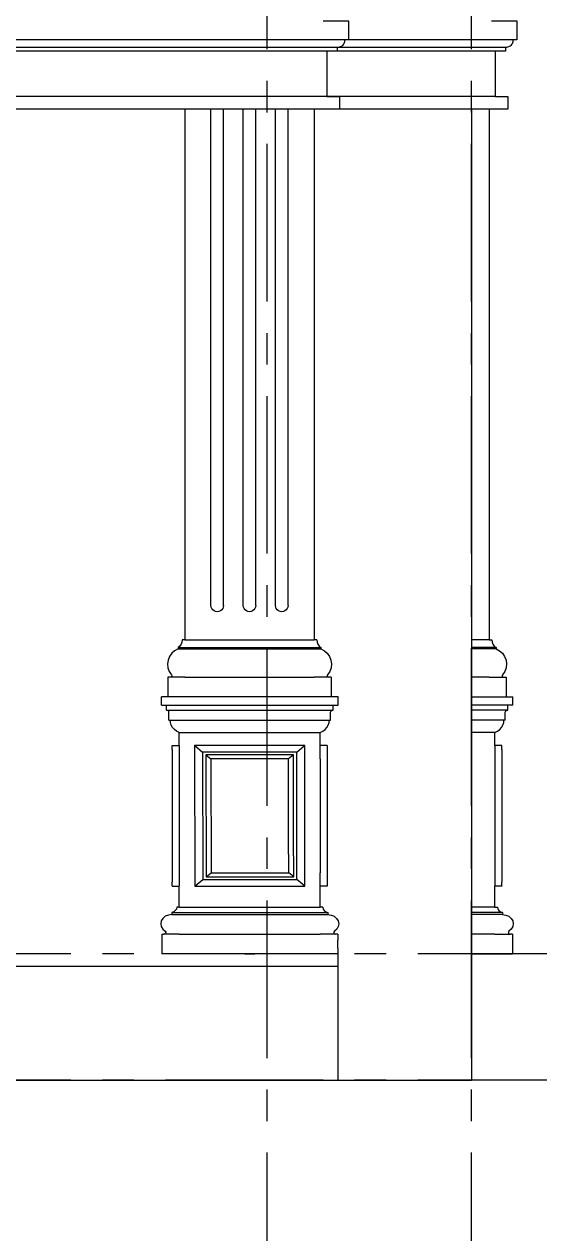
# Model space of a CAD drawing. Header units: millimetres. Extents: x 1832547 to 2001569, y -558009 to -417808.
# Drawn here: x 1957562 to 1959602, y -528449 to -523657 of the extents above; entities that cross this region are included whole.
import ezdxf

# ---------------------------------------------------------------- set-up
doc = ezdxf.new("R2010")
doc.units = ezdxf.units.MM
doc.header["$MEASUREMENT"] = 0
doc.linetypes.add('CENTER', pattern=[2, 1.25, -0.25, 0.25, -0.25])
doc.layers.get('0').update_dxf_attribs({"linetype": 'CONTINUOUS'})
doc.layers.get('DEFPOINTS').update_dxf_attribs({"linetype": 'CONTINUOUS'})
for name, color, linetype, lineweight in [('CA.dim 08', 8, 'CONTINUOUS', 13), ('CA.manh 08', 8, 'CONTINUOUS', 9), ('CA.thay 145', 145, 'CONTINUOUS', 18), ('CA.tim 67', 67, 'CENTER', 9), ('CA_manh 08', 8, 'CONTINUOUS', 9)]:
    doc.layers.add(name, color=color, linetype=linetype, lineweight=lineweight)
doc.styles.get("Standard").update_dxf_attribs({"font": 'roman.shx'})
doc.dimstyles.new('CA 70', dxfattribs={"dimscale": 0.7, "dimtxt": 220, "dimasz": 60, "dimexe": 160, "dimexo": 0, "dimgap": 30, "dimtad": 1, "dimdec": 0, "dimrnd": 5, "dimzin": 0, "dimdsep": 46, "dimtxsty": 'Standard', "dimblk": 'ARCHTICK', "dimcen": 0.09, "dimdle": 160, "dimclrd": 256, "dimclre": 256, "dimclrt": 255, "dimadec": 0, "dimazin": 0, "dimtfac": 1, "dimtdec": 0, "dimtix": 1, "dimtmove": 2, "dimatfit": 3, "dimldrblk": 'DOT', "dimfxl": 600, "dimfxlon": 1, "dimtolj": 1, "dimtzin": 0, "dimarcsym": 0})

# ---------------------------------------------------------------- blocks, each defined once
blk = doc.blocks.new('_ArchTick')
at = {"color": 1, "linetype": 'ByBlock', "const_width": 0.15}
blk.add_lwpolyline([(-0.5, -0.5), (0.5, 0.5)], dxfattribs=at)
blk = doc.blocks.new('*D211')
at = {"layer": 'CA.dim 08', "lineweight": -2, "transparency": 16777216}
for p, q in [((1957126.8, -529866.6), (1957126.8, -530398.6)), ((1958524.9, -529866.6), (1958524.9, -530398.6)), ((1957014.8, -530286.6), (1958636.9, -530286.6))]:
    blk.add_line(p, q, dxfattribs=at)
at = {"layer": 'DEFPOINTS', "color": 0, "transparency": 16777216}
for p in [(1957126.8, -527343.6), (1958524.9, -529426.8), (1958524.9, -530286.6)]:
    blk.add_point(p, dxfattribs=at)
at = {"layer": 'CA.dim 08', "lineweight": -2, "transparency": 16777216, "xscale": 42, "yscale": 42, "zscale": 42, "rotation": 180}
blk.add_blockref('_ArchTick', (1957126.8, -530286.6), dxfattribs=at)
at = {"layer": 'CA.dim 08', "lineweight": -2, "transparency": 16777216, "xscale": 42, "yscale": 42, "zscale": 42}
blk.add_blockref('_ArchTick', (1958524.9, -530286.6), dxfattribs=at)
at = {"layer": 'CA.dim 08', "color": 255, "transparency": 16777216, "insert": (1957825.8, -530188.6), "char_height": 154, "attachment_point": 5}
blk.add_mtext('\\A1;1400', dxfattribs=at)
blk = doc.blocks.new('_DOT')
at = {"color": 1, "linetype": 'ByBlock'}
blk.add_line((-0.5, 0), (-1, 0), dxfattribs=at)
at = {"color": 1, "linetype": 'ByBlock', "const_width": 0.5}
blk.add_lwpolyline([(-0.25, 0, 1), (0.25, 0, 1)], format="xyb", close=True, dxfattribs=at)

msp = doc.modelspace()

# ---------------------------------------------------------------- linework, layer by layer
at = {"layer": 'CA.manh 08'}
for p, q in [((1958302, -525961.7), (1958302, -523993.6)), ((1958352, -525961.7), (1958352, -523993.6)), ((1958430, -525961.7), (1958430, -523993.6)), ((1958480, -525961.7), (1958480, -523993.6)), ((1958557.9, -525961.7), (1958557.9, -523993.6)), ((1958607.9, -525961.7), (1958607.9, -523993.6)), ((1958302.9, -525968.1), (1958302, -525961.7)), ((1958305.4, -525974.2), (1958302.9, -525968.1)), ((1958351.2, -525968.1), (1958348.7, -525974.2)), ((1958352, -525961.7), (1958351.2, -525968.1)), ((1958430.8, -525968.1), (1958430, -525961.7)), ((1958433.3, -525974.2), (1958430.8, -525968.1)), ((1958479.1, -525968.1), (1958476.6, -525974.2)), ((1958480, -525961.7), (1958479.1, -525968.1)), ((1958558.7, -525968.1), (1958557.9, -525961.7)), ((1958561.2, -525974.2), (1958558.7, -525968.1)), ((1958607, -525968.1), (1958604.5, -525974.2)), ((1958607.9, -525961.7), (1958607, -525968.1)), ((1958309.4, -525979.4), (1958305.4, -525974.2)), ((1958314.5, -525983.3), (1958309.4, -525979.4)), ((1958320.6, -525985.8), (1958314.5, -525983.3)), ((1958327, -525986.7), (1958320.6, -525985.8)), ((1958333.5, -525985.8), (1958327, -525986.7)), ((1958339.5, -525983.3), (1958333.5, -525985.8)), ((1958344.7, -525979.4), (1958339.5, -525983.3)), ((1958348.7, -525974.2), (1958344.7, -525979.4)), ((1958437.3, -525979.4), (1958433.3, -525974.2)), ((1958442.5, -525983.3), (1958437.3, -525979.4)), ((1958448.5, -525985.8), (1958442.5, -525983.3)), ((1958455, -525986.7), (1958448.5, -525985.8)), ((1958461.4, -525985.8), (1958455, -525986.7)), ((1958467.5, -525983.3), (1958461.4, -525985.8)), ((1958472.6, -525979.4), (1958467.5, -525983.3)), ((1958476.6, -525974.2), (1958472.6, -525979.4)), ((1958565.2, -525979.4), (1958561.2, -525974.2)), ((1958570.4, -525983.3), (1958565.2, -525979.4)), ((1958576.4, -525985.8), (1958570.4, -525983.3)), ((1958582.9, -525986.7), (1958576.4, -525985.8)), ((1958589.4, -525985.8), (1958582.9, -525986.7)), ((1958595.4, -525983.3), (1958589.4, -525985.8)), ((1958600.6, -525979.4), (1958595.4, -525983.3)), ((1958604.5, -525974.2), (1958600.6, -525979.4)), ((1958171.9, -526128.6), (1958738, -526128.6)), ((1959432.1, -526128.6), (1959334.9, -526128.6))]:
    msp.add_line(p, q, dxfattribs=at)
for points in [[(1959499, -523718.6), (1948689.7, -523718.6)], [(1959469, -523748.7), (1948719.7, -523748.7)]]:
    msp.add_lwpolyline(points, dxfattribs=at)
at = {"layer": 'CA.thay 145'}
for p, q in [((1958199.1, -523993.6), (1958199.1, -526098.6)), ((1958710.8, -523993.6), (1958710.8, -526098.6)), ((1959404.9, -523993.6), (1959404.9, -525809.1)), ((1959404.9, -525528.1), (1959404.9, -526098.6)), ((1958187.3, -526107.5), (1958184.1, -526115.8)), ((1958188.2, -526098.6), (1958187.3, -526107.5)), ((1958199.1, -526098.6), (1958188.2, -526098.6)), ((1958199.1, -526098.6), (1958710.8, -526098.6)), ((1958721.7, -526098.6), (1958710.8, -526098.6)), ((1958721.7, -526098.6), (1958722.7, -526107.5)), ((1958722.7, -526107.5), (1958725.9, -526115.8)), ((1959404.9, -526098.6), (1959334.9, -526098.6)), ((1959404.9, -526098.6), (1959415.7, -526098.6)), ((1959415.7, -526098.6), (1959416.7, -526107.5)), ((1959416.7, -526107.5), (1959419.9, -526115.8)), ((1958146.5, -526151.3), (1958137.7, -526163.9)), ((1958158.2, -526141.1), (1958146.5, -526151.3)), ((1958171.9, -526134), (1958158.2, -526141.1)), ((1958178.8, -526123), (1958171.9, -526128.6)), ((1958171.9, -526128.6), (1958171.9, -526134)), ((1958171.9, -526134), (1958738, -526134)), ((1958184.1, -526115.8), (1958178.8, -526123)), ((1958725.9, -526115.8), (1958731.1, -526123)), ((1958731.1, -526123), (1958738, -526128.6)), ((1958738, -526128.6), (1958738, -526134)), ((1958738, -526134), (1958751.8, -526141.1)), ((1958751.8, -526141.1), (1958763.4, -526151.3)), ((1958763.4, -526151.3), (1958772.3, -526163.9)), ((1959432.1, -526134), (1959334.9, -526134)), ((1959419.9, -526115.8), (1959425.2, -526123)), ((1959425.2, -526123), (1959432.1, -526128.6)), ((1959432.1, -526128.6), (1959432.1, -526134)), ((1959432.1, -526134), (1959445.8, -526141.1)), ((1959445.8, -526141.1), (1959457.5, -526151.3)), ((1959457.5, -526151.3), (1959466.3, -526163.9)), ((1958132.1, -526178.3), (1958130.1, -526193.7)), ((1958130.1, -526193.7), (1958131.8, -526209)), ((1958131.8, -526209), (1958137.1, -526223.5)), ((1958137.7, -526163.9), (1958132.1, -526178.3)), ((1958772.3, -526163.9), (1958777.9, -526178.3)), ((1958778.1, -526209), (1958772.8, -526223.5)), ((1958777.9, -526178.3), (1958779.9, -526193.7)), ((1958779.9, -526193.7), (1958778.1, -526209)), ((1959466.3, -526163.9), (1959471.9, -526178.3)), ((1959472.2, -526209), (1959466.8, -526223.5)), ((1959471.9, -526178.3), (1959473.9, -526193.7)), ((1959473.9, -526193.7), (1959472.2, -526209)), ((1958131.1, -526245.6), (1958131.1, -526323.6)), ((1958142, -526245.6), (1958131.1, -526245.6)), ((1958137.1, -526223.5), (1958145.8, -526236.3)), ((1958145, -526244.7), (1958142, -526245.6)), ((1958175.4, -526245.6), (1958142, -526245.6)), ((1958147, -526242.2), (1958145, -526244.7)), ((1958145.8, -526236.3), (1958147.3, -526239.1)), ((1958147.3, -526239.1), (1958147, -526242.2)), ((1958175.4, -526245.6), (1958175.6, -526244.7)), ((1958199.1, -526245.6), (1958175.4, -526245.6)), ((1958199.1, -526245.6), (1958199.1, -526244.7)), ((1958199.1, -526245.6), (1958710.8, -526245.6)), ((1958710.8, -526245.6), (1958710.8, -526244.7)), ((1958734.5, -526245.6), (1958710.8, -526245.6)), ((1958734.5, -526245.6), (1958734.3, -526244.7)), ((1958768, -526245.6), (1958734.5, -526245.6)), ((1958764.1, -526236.3), (1958762.6, -526239.1)), ((1958762.6, -526239.1), (1958762.9, -526242.2)), ((1958762.9, -526242.2), (1958764.9, -526244.7)), ((1958772.8, -526223.5), (1958764.1, -526236.3)), ((1958764.9, -526244.7), (1958768, -526245.6)), ((1958778.9, -526245.6), (1958768, -526245.6)), ((1958778.9, -526245.6), (1958778.9, -526323.6)), ((1959404.9, -526245.6), (1959334.9, -526245.6)), ((1959404.9, -526245.6), (1959404.9, -526244.7)), ((1959404.9, -526245.6), (1959428.6, -526245.6)), ((1959428.6, -526245.6), (1959428.4, -526244.7)), ((1959428.6, -526245.6), (1959462, -526245.6)), ((1959458.2, -526236.3), (1959456.7, -526239.1)), ((1959456.7, -526239.1), (1959457, -526242.2)), ((1959457, -526242.2), (1959459, -526244.7)), ((1959466.8, -526223.5), (1959458.2, -526236.3)), ((1959459, -526244.7), (1959462, -526245.6)), ((1959462, -526245.6), (1959472.9, -526245.6)), ((1959472.9, -526245.6), (1959472.9, -526323.6)), ((1958105.9, -526356.5), (1958105.9, -526323.6)), ((1958131.1, -526323.6), (1958105.9, -526323.6)), ((1958778.9, -526323.6), (1958131.1, -526323.6)), ((1958806.1, -526323.6), (1958778.9, -526323.6)), ((1958806.1, -526356.5), (1958806.1, -526323.6)), ((1959334.9, -526323.6), (1959472.9, -526323.6)), ((1959472.9, -526323.6), (1959498.1, -526323.6)), ((1959498.1, -526356.5), (1959498.1, -526323.6)), ((1958105.9, -526356.5), (1958125.7, -526356.5)), ((1958125.7, -526377.1), (1958125.7, -526356.5)), ((1958125.7, -526356.5), (1958786.3, -526356.5)), ((1958129.5, -526377.7), (1958125.7, -526377.1)), ((1958125.7, -526377.1), (1958158, -526377.1)), ((1958132.7, -526379.5), (1958129.5, -526377.7)), ((1958134.9, -526382.1), (1958132.7, -526379.5)), ((1958135.6, -526385.3), (1958134.9, -526382.1)), ((1958135.6, -526416.1), (1958135.6, -526385.3)), ((1958705.9, -526377.1), (1958705.9, -526377.7)), ((1958705.9, -526377.1), (1958720.7, -526377.1)), ((1958720.7, -526377.1), (1958720.7, -526377.7)), ((1958720.7, -526377.1), (1958754, -526377.1)), ((1958754, -526377.1), (1958753.7, -526377.7)), ((1958754, -526377.1), (1958786.3, -526377.1)), ((1958776.4, -526385.3), (1958777.2, -526382.1)), ((1958776.4, -526416.1), (1958776.4, -526385.3)), ((1958777.2, -526382.1), (1958779.3, -526379.5)), ((1958779.3, -526379.5), (1958782.5, -526377.7)), ((1958782.5, -526377.7), (1958786.3, -526377.1)), ((1958786.3, -526356.5), (1958806.1, -526356.5)), ((1958786.3, -526377.1), (1958786.3, -526356.5)), ((1959478.3, -526356.5), (1959334.9, -526356.5)), ((1959478.3, -526377.1), (1959445.9, -526377.1)), ((1959468.4, -526385.3), (1959469.1, -526382.1)), ((1959468.4, -526416.1), (1959468.4, -526385.3)), ((1959469.1, -526382.1), (1959471.3, -526379.5)), ((1959471.3, -526379.5), (1959474.5, -526377.7)), ((1959474.5, -526377.7), (1959478.3, -526377.1)), ((1959498.1, -526356.5), (1959478.3, -526356.5)), ((1959478.3, -526377.1), (1959478.3, -526356.5)), ((1958135.6, -526416.1), (1958140.6, -526416.1)), ((1958141.5, -526426.2), (1958140.6, -526416.1)), ((1958144.7, -526436), (1958141.5, -526426.2)), ((1958150, -526445.1), (1958144.7, -526436)), ((1958157.2, -526453.2), (1958150, -526445.1)), ((1958754.8, -526453.2), (1958762.1, -526445.1)), ((1958762.1, -526445.1), (1958767.4, -526436)), ((1958767.4, -526436), (1958770.5, -526426.2)), ((1958770.5, -526426.2), (1958771.5, -526416.1)), ((1958771.5, -526416.1), (1958776.4, -526416.1)), ((1959446.8, -526453.2), (1959454, -526445.1)), ((1959454, -526445.1), (1959459.3, -526436)), ((1959459.3, -526436), (1959462.5, -526426.2)), ((1959462.5, -526426.2), (1959463.4, -526416.1)), ((1959468.4, -526416.1), (1959463.4, -526416.1)), ((1958166.1, -526460.1), (1958157.2, -526453.2)), ((1958176.4, -526465.5), (1958166.1, -526460.1)), ((1958176.4, -526465.5), (1958735.6, -526465.5)), ((1958176.4, -526517.3), (1958176.4, -526465.5)), ((1958735.6, -526465.5), (1958745.9, -526460.1)), ((1958735.7, -526517.3), (1958735.6, -526465.5)), ((1958745.9, -526460.1), (1958754.8, -526453.2)), ((1959427.5, -526465.5), (1959334.9, -526465.5)), ((1959427.5, -526465.5), (1959437.9, -526460.1)), ((1959427.6, -526517.3), (1959427.5, -526465.5)), ((1959437.9, -526460.1), (1959446.8, -526453.2)), ((1958148.9, -526517.4), (1958149, -526517.3)), ((1958148.9, -526517.5), (1958148.9, -526517.4)), ((1958148.9, -526517.6), (1958148.9, -526517.5)), ((1958148.9, -526532.2), (1958148.9, -526517.6)), ((1958148.9, -526532.3), (1958148.9, -526532.2)), ((1958148.9, -526532.4), (1958148.9, -526532.3)), ((1958149, -526532.4), (1958148.9, -526532.4)), ((1958149, -526532.5), (1958148.9, -527059.2)), ((1958149, -526517.2), (1958149.1, -526517.1)), ((1958149, -526517.3), (1958149, -526517.2)), ((1958149, -526532.5), (1958149, -526532.4)), ((1958149, -526532.6), (1958149, -526532.5)), ((1958149.1, -526532.7), (1958149, -526532.6)), ((1958149.1, -526517.1), (1958149.2, -526517)), ((1958149.2, -526532.7), (1958149.1, -526532.7)), ((1958149.2, -526517), (1958149.3, -526517)), ((1958149.2, -526532.8), (1958149.2, -526532.7)), ((1958149.3, -526532.8), (1958149.2, -526532.8)), ((1958149.3, -526517), (1958149.4, -526516.9)), ((1958149.4, -526532.9), (1958149.3, -526532.8)), ((1958149.4, -526516.9), (1958149.5, -526516.8)), ((1958149.5, -526532.9), (1958149.4, -526532.9)), ((1958149.5, -526516.8), (1958149.6, -526516.8)), ((1958149.5, -526532.9), (1958149.5, -526532.9)), ((1958149.6, -526516.8), (1958149.8, -526516.8)), ((1958149.8, -526516.8), (1958149.9, -526516.8)), ((1958149.9, -526516.8), (1958175.4, -526516.8)), ((1958175.4, -526516.8), (1958175.6, -526516.8)), ((1958175.6, -526516.8), (1958175.7, -526516.8)), ((1958175.7, -526516.8), (1958175.8, -526516.8)), ((1958175.8, -526516.8), (1958175.9, -526516.9)), ((1958175.9, -526516.9), (1958176, -526517)), ((1958176, -526517), (1958176.1, -526517)), ((1958176.1, -526517), (1958176.2, -526517.1)), ((1958176.2, -526517.1), (1958176.3, -526517.2)), ((1958176.3, -526517.2), (1958176.4, -526517.3)), ((1958176.4, -526517.3), (1958176.4, -526517.4)), ((1958176.4, -526517.4), (1958176.4, -526517.5)), ((1958176.4, -526517.5), (1958176.4, -526517.6)), ((1958176.4, -526517.6), (1958176.4, -526569.5)), ((1958673.7, -526516.8), (1958237.3, -526516.8)), ((1958237.3, -526516.8), (1958238.5, -527074.8)), ((1958237.3, -526516.8), (1958238.3, -526517.6)), ((1958238.3, -526517.6), (1958269, -526543.1)), ((1958642.1, -526543.1), (1958269, -526543.1)), ((1958269, -526543.1), (1958270.1, -527048.5)), ((1958642.1, -526543.1), (1958672.7, -526517.6)), ((1958642.7, -526874.5), (1958642.1, -526543.1)), ((1958672.7, -526517.6), (1958673.7, -526516.8)), ((1958674.9, -527074.8), (1958673.7, -526516.8)), ((1958735.7, -526517.3), (1958735.6, -526517.4)), ((1958735.6, -526517.4), (1958735.6, -526517.5)), ((1958735.6, -526517.5), (1958735.6, -526517.6)), ((1958735.6, -526569.5), (1958735.6, -526517.6)), ((1958735.8, -526517.1), (1958735.7, -526517.2)), ((1958735.7, -526517.2), (1958735.7, -526517.3)), ((1958735.9, -526517), (1958735.8, -526517.1)), ((1958736, -526517), (1958735.9, -526517)), ((1958736.1, -526516.9), (1958736, -526517)), ((1958736.2, -526516.8), (1958736.1, -526516.9)), ((1958736.3, -526516.8), (1958736.2, -526516.8)), ((1958736.4, -526516.8), (1958736.3, -526516.8)), ((1958736.6, -526516.8), (1958736.4, -526516.8)), ((1958762.1, -526516.8), (1958736.6, -526516.8)), ((1958762.2, -526516.8), (1958762.1, -526516.8)), ((1958762.1, -526533.1), (1958762.4, -526533)), ((1958762.4, -526516.8), (1958762.2, -526516.8)), ((1958762.5, -526516.8), (1958762.4, -526516.8)), ((1958762.6, -526516.9), (1958762.5, -526516.8)), ((1958762.7, -526517), (1958762.6, -526516.9)), ((1958762.8, -526517), (1958762.7, -526517)), ((1958762.9, -526517.1), (1958762.8, -526517)), ((1958763, -526517.2), (1958762.9, -526517.1)), ((1958763, -526517.3), (1958763, -526517.2)), ((1958763.1, -526517.4), (1958763, -526517.3)), ((1958763.1, -526517.5), (1958763.1, -526517.4)), ((1958763.1, -526517.6), (1958763.1, -526517.5)), ((1958763.1, -526517.6), (1958763.1, -527074)), ((1959427.6, -526517.5), (1959427.5, -526517.6)), ((1959427.5, -526517.6), (1959427.5, -526569.5)), ((1959427.7, -526517.2), (1959427.6, -526517.3)), ((1959427.6, -526517.3), (1959427.6, -526517.4)), ((1959427.6, -526517.4), (1959427.6, -526517.5)), ((1959427.8, -526517.1), (1959427.7, -526517.2)), ((1959427.9, -526517), (1959427.8, -526517)), ((1959427.8, -526517), (1959427.8, -526517.1)), ((1959428, -526516.9), (1959427.9, -526517)), ((1959428.2, -526516.8), (1959428, -526516.9)), ((1959428.3, -526516.8), (1959428.2, -526516.8)), ((1959428.4, -526516.8), (1959428.3, -526516.8)), ((1959428.5, -526516.8), (1959428.4, -526516.8)), ((1959454.1, -526516.8), (1959428.5, -526516.8)), ((1959454.2, -526516.8), (1959454.1, -526516.8)), ((1959454.3, -526516.8), (1959454.2, -526516.8)), ((1959454.5, -526516.8), (1959454.3, -526516.8)), ((1959454.6, -526516.9), (1959454.5, -526516.8)), ((1959454.5, -526532.9), (1959454.5, -526532.9)), ((1959454.5, -526532.9), (1959454.6, -526532.9)), ((1959454.7, -526517), (1959454.6, -526516.9)), ((1959454.6, -526532.9), (1959454.7, -526532.8)), ((1959454.8, -526517), (1959454.7, -526517)), ((1959454.7, -526532.8), (1959454.8, -526532.8)), ((1959454.9, -526517.1), (1959454.8, -526517)), ((1959454.8, -526532.7), (1959454.9, -526532.7)), ((1959454.8, -526532.8), (1959454.8, -526532.7)), ((1959454.9, -526517.2), (1959454.9, -526517.1)), ((1959455, -526517.3), (1959454.9, -526517.2)), ((1959454.9, -526532.6), (1959455, -526532.5)), ((1959454.9, -526532.7), (1959454.9, -526532.6)), ((1959455, -526517.4), (1959455, -526517.3)), ((1959455.1, -526517.5), (1959455, -526517.4)), ((1959455, -526532.4), (1959455.1, -526532.3)), ((1959455, -526532.4), (1959455, -526532.4)), ((1959455, -526532.5), (1959455, -526532.4)), ((1959455, -526532.5), (1959455, -527059.2)), ((1959455.1, -526517.6), (1959455.1, -526517.5)), ((1959455.1, -526532.2), (1959455.1, -526517.6)), ((1959455.1, -526532.3), (1959455.1, -526532.2)), ((1958175.6, -526570.3), (1958175.4, -526570.3)), ((1958175.7, -526570.3), (1958175.6, -526570.3)), ((1958175.8, -526570.3), (1958175.7, -526570.3)), ((1958175.9, -526570.2), (1958175.8, -526570.3)), ((1958176, -526570.2), (1958175.9, -526570.2)), ((1958176.1, -526570.1), (1958176, -526570.2)), ((1958176.2, -526570), (1958176.1, -526570.1)), ((1958176.3, -526569.9), (1958176.2, -526570)), ((1958176.4, -526569.5), (1958176.4, -526569.6)), ((1958176.4, -526569.6), (1958176.4, -526569.7)), ((1958176.4, -526569.7), (1958176.4, -526569.8)), ((1958176.4, -526569.8), (1958176.4, -527021.8)), ((1958735.6, -526569.5), (1958735.6, -526569.6)), ((1958735.6, -526569.6), (1958735.6, -526569.7)), ((1958735.6, -526569.7), (1958735.7, -526569.8)), ((1958735.7, -526569.8), (1958735.7, -526569.9)), ((1958735.7, -526569.8), (1958735.7, -527021.8)), ((1958735.7, -526569.9), (1958735.8, -526570)), ((1958735.8, -526570), (1958735.9, -526570.1)), ((1958735.9, -526570.1), (1958736, -526570.2)), ((1958736, -526570.2), (1958736.1, -526570.2)), ((1958736.1, -526570.2), (1958736.2, -526570.3)), ((1958736.2, -526570.3), (1958736.3, -526570.3)), ((1958736.3, -526570.3), (1958736.4, -526570.3)), ((1959427.5, -526569.5), (1959427.6, -526569.6)), ((1959427.6, -526569.6), (1959427.6, -526569.7)), ((1959427.6, -526569.7), (1959427.6, -526569.8)), ((1959427.6, -526569.8), (1959427.6, -527021.8)), ((1959427.7, -526569.9), (1959427.8, -526570)), ((1959427.8, -526570), (1959427.8, -526570.1)), ((1959427.8, -526570.1), (1959427.9, -526570.2)), ((1959427.9, -526570.2), (1959428, -526570.2)), ((1959428, -526570.2), (1959428.2, -526570.3)), ((1959428.2, -526570.3), (1959428.3, -526570.3)), ((1959428.3, -526570.3), (1959428.4, -526570.3)), ((1959428.4, -526570.3), (1959428.5, -526570.3)), ((1958643.2, -527048.5), (1958642.7, -526874.5)), ((1958175.6, -527021.3), (1958175.4, -527021.3)), ((1958175.7, -527021.3), (1958175.6, -527021.3)), ((1958175.8, -527021.3), (1958175.7, -527021.3)), ((1958175.9, -527021.4), (1958175.8, -527021.3)), ((1958176, -527021.4), (1958175.9, -527021.4)), ((1958176.1, -527021.5), (1958176, -527021.4)), ((1958176.2, -527021.6), (1958176.1, -527021.5)), ((1958176.3, -527021.7), (1958176.2, -527021.6)), ((1958176.4, -527021.9), (1958176.4, -527021.8)), ((1958176.4, -527022), (1958176.4, -527021.9)), ((1958176.4, -527022.1), (1958176.4, -527022)), ((1958176.4, -527022.1), (1958176.4, -527074)), ((1958735.6, -527021.9), (1958735.7, -527021.8)), ((1958735.6, -527022), (1958735.6, -527021.9)), ((1958735.6, -527022.1), (1958735.6, -527022)), ((1958735.6, -527074), (1958735.6, -527022.1)), ((1958735.7, -527021.7), (1958735.8, -527021.6)), ((1958735.7, -527021.8), (1958735.7, -527021.7)), ((1958735.8, -527021.6), (1958735.9, -527021.5)), ((1958735.9, -527021.5), (1958736, -527021.4)), ((1958736, -527021.4), (1958736.1, -527021.4)), ((1958736.1, -527021.4), (1958736.2, -527021.3)), ((1958736.2, -527021.3), (1958736.3, -527021.3)), ((1958736.3, -527021.3), (1958736.4, -527021.3)), ((1959427.5, -527022.1), (1959427.6, -527022)), ((1959427.5, -527022.1), (1959427.5, -527074)), ((1959427.6, -527021.9), (1959427.6, -527021.8)), ((1959427.6, -527022), (1959427.6, -527021.9)), ((1959427.7, -527021.7), (1959427.8, -527021.6)), ((1959427.8, -527021.5), (1959427.9, -527021.4)), ((1959427.8, -527021.6), (1959427.8, -527021.5)), ((1959427.9, -527021.4), (1959428, -527021.4)), ((1959428, -527021.4), (1959428.2, -527021.3)), ((1959428.2, -527021.3), (1959428.3, -527021.3)), ((1959428.3, -527021.3), (1959428.4, -527021.3)), ((1959428.4, -527021.3), (1959428.5, -527021.3)), ((1958148.9, -527059.2), (1958148.9, -527059.3)), ((1958148.9, -527059.3), (1958148.9, -527059.3)), ((1958148.9, -527059.3), (1958148.9, -527059.4)), ((1958148.9, -527074), (1958148.9, -527059.4)), ((1958149.5, -527058.7), (1958149.9, -527058.5)), ((1958239.5, -527074), (1958270.1, -527048.5)), ((1958270.1, -527048.5), (1958455, -527048.5)), ((1958456.1, -527048.5), (1958643.2, -527048.5)), ((1958674.9, -527074.8), (1958643.2, -527048.5)), ((1958762.1, -527058.5), (1958762.4, -527058.6)), ((1959454.5, -527058.7), (1959454.1, -527058.5)), ((1959455, -527059.2), (1959455, -527059.3)), ((1959455, -527059.3), (1959455.1, -527059.3)), ((1959455.1, -527059.3), (1959455.1, -527059.4)), ((1959455.1, -527074), (1959455.1, -527059.4)), ((1958148.9, -527074), (1958148.9, -527074.1)), ((1958148.9, -527074.1), (1958148.9, -527074.2)), ((1958148.9, -527074.2), (1958149, -527074.3)), ((1958149, -527074.3), (1958149, -527074.4)), ((1958149, -527074.4), (1958149.1, -527074.5)), ((1958149.1, -527074.5), (1958149.2, -527074.6)), ((1958149.2, -527074.6), (1958149.3, -527074.7)), ((1958149.3, -527074.7), (1958149.4, -527074.7)), ((1958149.4, -527074.7), (1958149.5, -527074.8)), ((1958149.5, -527074.8), (1958149.6, -527074.8)), ((1958149.6, -527074.8), (1958149.8, -527074.8)), ((1958149.8, -527074.8), (1958149.9, -527074.8)), ((1958149.9, -527074.8), (1958175.4, -527074.8)), ((1958175.4, -527074.8), (1958175.6, -527074.8)), ((1958175.6, -527074.8), (1958175.7, -527074.8)), ((1958175.7, -527074.8), (1958175.8, -527074.8)), ((1958175.8, -527074.8), (1958175.9, -527074.7)), ((1958175.9, -527074.7), (1958176, -527074.7)), ((1958176, -527074.7), (1958176.1, -527074.6)), ((1958176.1, -527074.6), (1958176.2, -527074.5)), ((1958176.2, -527074.5), (1958176.3, -527074.4)), ((1958176.3, -527074.4), (1958176.4, -527074.3)), ((1958176.4, -527074.1), (1958176.4, -527074)), ((1958176.4, -527074.2), (1958176.4, -527074.1)), ((1958176.4, -527074.3), (1958176.4, -527074.2)), ((1958176.4, -527158.5), (1958176.4, -527074.3)), ((1958238.5, -527074.8), (1958239.5, -527074)), ((1958238.5, -527074.8), (1958674.9, -527074.8)), ((1958674.9, -527074.8), (1958673.9, -527074)), ((1958735.6, -527074.1), (1958735.6, -527074)), ((1958735.6, -527074.2), (1958735.6, -527074.1)), ((1958735.7, -527074.3), (1958735.6, -527074.2)), ((1958735.6, -527158.5), (1958735.7, -527074.3)), ((1958735.7, -527074.4), (1958735.7, -527074.3)), ((1958735.8, -527074.5), (1958735.7, -527074.4)), ((1958735.9, -527074.6), (1958735.8, -527074.5)), ((1958736, -527074.7), (1958735.9, -527074.6)), ((1958736.1, -527074.7), (1958736, -527074.7)), ((1958736.2, -527074.8), (1958736.1, -527074.7)), ((1958736.3, -527074.8), (1958736.2, -527074.8)), ((1958736.4, -527074.8), (1958736.3, -527074.8)), ((1958736.6, -527074.8), (1958736.4, -527074.8)), ((1958762.1, -527074.8), (1958736.6, -527074.8)), ((1958762.2, -527074.8), (1958762.1, -527074.8)), ((1958762.4, -527074.8), (1958762.2, -527074.8)), ((1958762.5, -527074.8), (1958762.4, -527074.8)), ((1958762.6, -527074.7), (1958762.5, -527074.8)), ((1958762.7, -527074.7), (1958762.6, -527074.7)), ((1958762.8, -527074.6), (1958762.7, -527074.7)), ((1958762.9, -527074.5), (1958762.8, -527074.6)), ((1958763, -527074.4), (1958762.9, -527074.5)), ((1958763.1, -527074.2), (1958763, -527074.3)), ((1958763, -527074.3), (1958763, -527074.4)), ((1958763.1, -527074), (1958763.1, -527074.1)), ((1958763.1, -527074.1), (1958763.1, -527074.2)), ((1959427.6, -527074.1), (1959427.5, -527074)), ((1959427.5, -527158.5), (1959427.6, -527074.3)), ((1959427.6, -527074.2), (1959427.6, -527074.1)), ((1959427.6, -527074.3), (1959427.6, -527074.2)), ((1959427.7, -527074.4), (1959427.6, -527074.3)), ((1959427.8, -527074.5), (1959427.7, -527074.4)), ((1959427.8, -527074.6), (1959427.8, -527074.5)), ((1959427.9, -527074.7), (1959427.8, -527074.6)), ((1959428, -527074.7), (1959427.9, -527074.7)), ((1959428.2, -527074.8), (1959428, -527074.7)), ((1959428.3, -527074.8), (1959428.2, -527074.8)), ((1959428.4, -527074.8), (1959428.3, -527074.8)), ((1959428.5, -527074.8), (1959428.4, -527074.8)), ((1959454.1, -527074.8), (1959428.5, -527074.8)), ((1959454.2, -527074.8), (1959454.1, -527074.8)), ((1959454.3, -527074.8), (1959454.2, -527074.8)), ((1959454.5, -527074.8), (1959454.3, -527074.8)), ((1959454.6, -527074.7), (1959454.5, -527074.8)), ((1959454.7, -527074.7), (1959454.6, -527074.7)), ((1959454.8, -527074.6), (1959454.7, -527074.7)), ((1959454.9, -527074.5), (1959454.8, -527074.6)), ((1959455, -527074.3), (1959454.9, -527074.4)), ((1959454.9, -527074.4), (1959454.9, -527074.5)), ((1959455.1, -527074.1), (1959455, -527074.2)), ((1959455, -527074.2), (1959455, -527074.3)), ((1959455.1, -527074), (1959455.1, -527074.1)), ((1958165.1, -527165.5), (1958161, -527171.7)), ((1958166.5, -527158.5), (1958165.1, -527165.5)), ((1958176.4, -527158.5), (1958166.5, -527158.5)), ((1958176.4, -527158.5), (1958735.6, -527158.5)), ((1958745.5, -527158.5), (1958735.6, -527158.5)), ((1958745.5, -527158.5), (1958746.9, -527165.5)), ((1958746.9, -527165.5), (1958751.1, -527171.7)), ((1959427.5, -527158.5), (1959334.9, -527158.5)), ((1959427.5, -527158.5), (1959437.4, -527158.5)), ((1959437.4, -527158.5), (1959438.9, -527165.5)), ((1959438.9, -527165.5), (1959443, -527171.7)), ((1958105.5, -527212.5), (1958103.3, -527223.7)), ((1958111.7, -527202.5), (1958105.5, -527212.5)), ((1958121.3, -527194.4), (1958111.7, -527202.5)), ((1958133.3, -527189.2), (1958121.3, -527194.4)), ((1958146.7, -527187.3), (1958133.3, -527189.2)), ((1958154.6, -527176.4), (1958146.7, -527179.1)), ((1958146.7, -527179.1), (1958146.7, -527187.3)), ((1958146.7, -527179.1), (1958765.3, -527179.1)), ((1958146.7, -527187.3), (1958765.3, -527187.3)), ((1958161, -527171.7), (1958154.6, -527176.4)), ((1958751.1, -527171.7), (1958757.4, -527176.4)), ((1958757.4, -527176.4), (1958765.3, -527179.1)), ((1958765.3, -527179.1), (1958765.3, -527187.3)), ((1958765.3, -527187.3), (1958778.7, -527189.2)), ((1958778.7, -527189.2), (1958790.7, -527194.4)), ((1958790.7, -527194.4), (1958800.3, -527202.5)), ((1958800.3, -527202.5), (1958806.5, -527212.5)), ((1958806.5, -527212.5), (1958808.7, -527223.7)), ((1959457.2, -527179.1), (1959334.9, -527179.1)), ((1959457.2, -527187.3), (1959334.9, -527187.3)), ((1959443, -527171.7), (1959449.4, -527176.4)), ((1959449.4, -527176.4), (1959457.2, -527179.1)), ((1959457.2, -527179.1), (1959457.2, -527187.3)), ((1959457.2, -527187.3), (1959470.6, -527189.2)), ((1959470.6, -527189.2), (1959482.7, -527194.4)), ((1959482.7, -527194.4), (1959492.3, -527202.5)), ((1959492.3, -527202.5), (1959498.5, -527212.5)), ((1959498.5, -527212.5), (1959500.7, -527223.7)), ((1958103.3, -527223.7), (1958105.3, -527234.9)), ((1958105.3, -527234.9), (1958111.3, -527245)), ((1958111.3, -527245), (1958120.7, -527253.2)), ((1958119.4, -527264.2), (1958114.6, -527265.4)), ((1958122.6, -527261), (1958119.4, -527264.2)), ((1958120.7, -527253.2), (1958123.1, -527256.8)), ((1958123.1, -527256.8), (1958122.6, -527261)), ((1958156, -527265.4), (1958156.3, -527264.2)), ((1958176.4, -527265.4), (1958176.4, -527264.2)), ((1958735.6, -527265.4), (1958735.6, -527264.2)), ((1958756, -527265.4), (1958755.7, -527264.2)), ((1958791.3, -527253.2), (1958788.9, -527256.8)), ((1958788.9, -527256.8), (1958789.4, -527261)), ((1958789.4, -527261), (1958792.6, -527264.2)), ((1958800.7, -527245), (1958791.3, -527253.2)), ((1958792.6, -527264.2), (1958797.4, -527265.4)), ((1958806.7, -527234.9), (1958800.7, -527245)), ((1958808.7, -527223.7), (1958806.7, -527234.9)), ((1959427.5, -527265.4), (1959427.5, -527264.2)), ((1959448, -527265.4), (1959447.7, -527264.2)), ((1959483.3, -527253.2), (1959480.9, -527256.8)), ((1959480.9, -527256.8), (1959481.4, -527261)), ((1959481.4, -527261), (1959484.6, -527264.2)), ((1959492.7, -527245), (1959483.3, -527253.2)), ((1959484.6, -527264.2), (1959489.4, -527265.4)), ((1959498.7, -527234.9), (1959492.7, -527245)), ((1959500.7, -527223.7), (1959498.7, -527234.9)), ((1958107.2, -527265.4), (1958107.2, -527343.6)), ((1958107.2, -527265.4), (1958114.6, -527265.4)), ((1958156, -527265.4), (1958114.6, -527265.4)), ((1958176.4, -527265.4), (1958156, -527265.4)), ((1958176.4, -527265.4), (1958735.6, -527265.4)), ((1958756, -527265.4), (1958735.6, -527265.4)), ((1958797.4, -527265.4), (1958756, -527265.4)), ((1958804.9, -527265.4), (1958797.4, -527265.4)), ((1958804.9, -527265.4), (1958804.9, -527289)), ((1958804.9, -527320.1), (1958804.9, -527289)), ((1959427.5, -527265.4), (1959334.9, -527265.4)), ((1959427.5, -527265.4), (1959448, -527265.4)), ((1959448, -527265.4), (1959489.4, -527265.4)), ((1959496.8, -527265.4), (1959489.4, -527265.4)), ((1959496.8, -527265.4), (1959496.8, -527343.6)), ((1958804.9, -527343.6), (1958107.2, -527343.6)), ((1958436.2, -527343.6), (1958436.9, -527343.6)), ((1958436.9, -527343.6), (1958438.9, -527343.6)), ((1958438.9, -527343.6), (1958442, -527343.6)), ((1958442, -527343.6), (1958446.1, -527343.6)), ((1958446.1, -527343.6), (1958450.9, -527343.6)), ((1958450.9, -527343.6), (1958456, -527343.6)), ((1958456, -527343.6), (1958475.8, -527343.6)), ((1958456, -527343.6), (1958461.1, -527343.6)), ((1958461.1, -527343.6), (1958465.9, -527343.6)), ((1958465.9, -527343.6), (1958470, -527343.6)), ((1958470, -527343.6), (1958473.2, -527343.6)), ((1958473.2, -527343.6), (1958475.1, -527343.6)), ((1958475.1, -527343.6), (1958475.8, -527343.6)), ((1958804.9, -527320.1), (1958804.9, -527343.6)), ((1959334.9, -527343.6), (1959496.8, -527343.6))]:
    msp.add_line(p, q, dxfattribs=at)
for points in [[(1958747.1, -523643.6), (1958747.1, -523643.6), (1958847.1, -523643.6), (1958847.1, -523718.6), (1958832.1, -523718.6), (1958832.1, -523722.6), (1958831.6, -523726.6), (1958830.6, -523730.5), (1958828.9, -523734.2), (1958826.8, -523737.6), (1958824.1, -523740.7), (1958821.1, -523743.3), (1958817.7, -523745.5), (1958814, -523747.1), (1958810.1, -523748.2), (1958806.1, -523748.7), (1958802.1, -523748.7), (1958802.1, -523763.6), (1958762.1, -523763.6), (1958762.1, -523943.6), (1958812.1, -523943.6), (1958812.1, -523993.6), (1958749.6, -523993.6)], [(1959414, -523643.6), (1959414, -523643.6), (1959514, -523643.6), (1959514, -523718.6), (1959499, -523718.6), (1959499.1, -523722.6), (1959498.6, -523726.6), (1959497.5, -523730.5), (1959495.9, -523734.2), (1959493.7, -523737.6), (1959491.1, -523740.7), (1959488.1, -523743.3), (1959484.6, -523745.5), (1959481, -523747.1), (1959477.1, -523748.2), (1959473.1, -523748.7), (1959469, -523748.7), (1959469, -523763.6), (1959429, -523763.6), (1959429, -523943.6), (1959479, -523943.6), (1959479, -523993.6), (1959416.5, -523993.6)], [(1959429, -523763.6), (1948759.7, -523763.6)], [(1959429, -523943.6), (1948719.7, -523943.6)], [(1959416.5, -523993.6), (1948719.7, -523993.6)], [(1959334.9, -523993.6), (1959334.9, -527843.6)], [(1958804.9, -527343.6), (1958804.9, -527843.6)], [(1957509.4, -527391.5), (1958804.9, -527391.5)], [(1955074.9, -528143.6), (1955074.9, -527843.6), (1958804.9, -527843.6)], [(1958804.9, -527843.6), (1959334.9, -527843.6)]]:
    msp.add_lwpolyline(points, dxfattribs=at)
at = {"layer": 'CA.tim 67', "ltscale": 500}
for p, q in [((1958524.9, -530756.3), (1958524.9, -514383.7)), ((1959334.9, -530756.3), (1959334.9, -514383.7))]:
    msp.add_line(p, q, dxfattribs=at)
for points in [[(1963746.8, -527343.6), (1938240.8, -527343.6)], [(1963746.8, -527843.6), (1938240.8, -527843.6)]]:
    msp.add_lwpolyline(points, dxfattribs=at)
at = {"layer": 'CA_manh 08'}
for p, q in [((1958125.7, -526377.1), (1958705.9, -526377.1)), ((1959478.3, -526377.1), (1959334.9, -526377.1)), ((1958140.6, -526416.1), (1958771.5, -526416.1)), ((1959463.4, -526416.1), (1959334.9, -526416.1)), ((1958282.1, -526553.9), (1958283.1, -527037.7)), ((1958629.1, -526553.9), (1958282.1, -526553.9)), ((1958282.1, -526553.9), (1958301.9, -526570.3)), ((1958300.9, -526569.5), (1958301.9, -526570.3)), ((1958301.9, -526570.3), (1958302.8, -527021.3)), ((1958609.4, -526570.3), (1958301.9, -526570.3)), ((1958610.4, -526569.5), (1958609.4, -526570.3)), ((1958609.9, -526874.6), (1958609.4, -526570.3)), ((1958629.1, -526553.9), (1958609.9, -526569.9)), ((1958629.6, -526874.5), (1958629.1, -526553.9)), ((1958610.4, -527021.3), (1958609.9, -526874.6)), ((1958630.1, -527037.7), (1958629.6, -526874.5)), ((1958283.1, -527037.7), (1958302.8, -527021.3)), ((1958301.8, -527022.1), (1958302.8, -527021.3)), ((1958302.8, -527021.3), (1958610.4, -527021.3)), ((1958611.3, -527022.1), (1958610.4, -527021.3)), ((1958630.1, -527037.7), (1958610.4, -527021.3)), ((1958283.1, -527037.7), (1958455, -527037.7)), ((1958456.1, -527037.7), (1958630.1, -527037.7))]:
    msp.add_line(p, q, dxfattribs=at)

# ---------------------------------------------------------------- dimensions: what is measured, and where the dimension line sits
at = {"layer": 'CA.dim 08'}
dim = msp.add_linear_dim(base=(1958524.9, -530286.6), p1=(1957126.8, -527343.6), p2=(1958524.9, -529426.8), dimstyle='CA 70', dxfattribs=at)
dim.commit()
dim.dimension.update_dxf_attribs({"geometry": '*D211', "text_midpoint": (1957825.8, -530188.6)})

doc.saveas('drawing.dxf')
